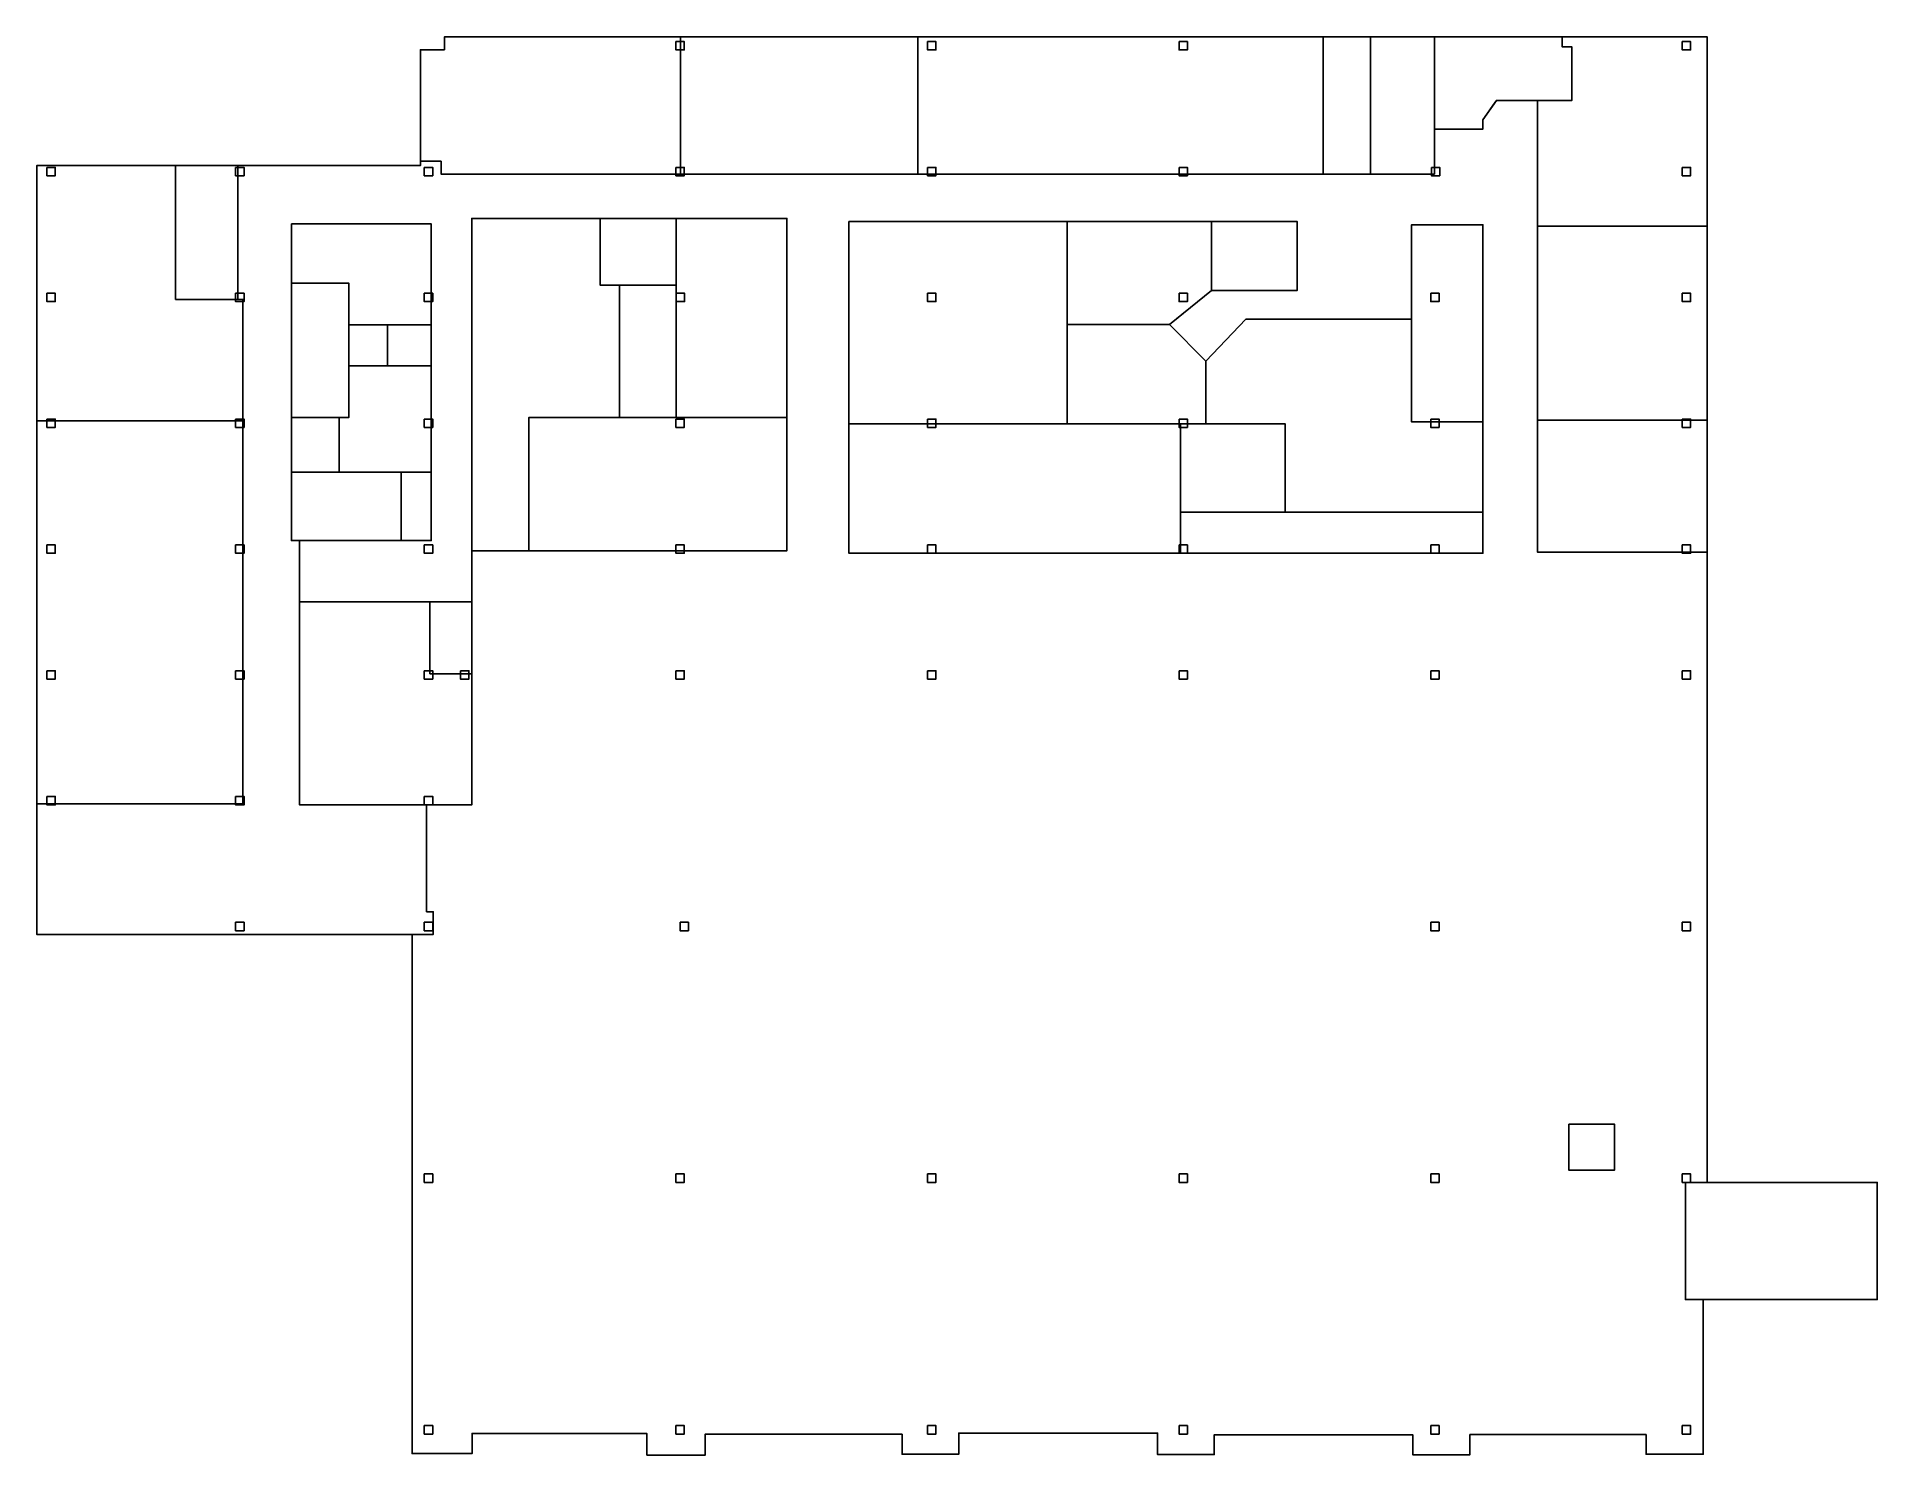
# Model space of a CAD drawing. Header units: millimetres. Extents: x -44.1 to 43.7, y -33.9 to 33.8.
import ezdxf

# ---------------------------------------------------------------- set-up
doc = ezdxf.new("R2010")
doc.units = ezdxf.units.MM
for name, color, linetype, true_color in [('hcd_building_outline', 1, 'Continuous', 0xff0000), ('hcd_building_rooms', 40, 'Continuous', 0xffbf00), ('hcd_doors', 3, 'Continuous', 0x00ff00), ('hcd_pillars', 4, 'Continuous', 0x00ffff), ('hcd_windows', 5, 'Continuous', 0x0000ff)]:
    doc.layers.add(name, color=color, linetype=linetype, true_color=true_color)

msp = doc.modelspace()

# ---------------------------------------------------------------- linework, layer by layer
at = {"layer": 'hcd_building_outline'}
msp.add_lwpolyline([(-15.032, -33.874), (-12.246, -33.874), (-12.246, -32.874), (-2.85, -32.874), (-2.85, -33.828), (-0.146, -33.828), (-0.146, -32.822), (9.336, -32.822), (9.336, -33.846), (12.038, -33.846), (12.038, -32.899), (21.505, -32.899), (21.505, -33.854), (24.233, -33.854), (24.233, -32.889), (32.636, -32.889), (32.636, -33.829), (35.366, -33.829), (35.366, -26.453), (43.66, -26.453), (43.66, -20.869), (35.555, -20.869), (35.555, -19.063), (35.555, 33.759), (-24.681, 33.759), (-24.681, 33.146), (-25.822, 33.146), (-25.822, 27.622), (-44.12, 27.622), (-44.12, -9.039), (-26.224, -9.039), (-26.224, -33.794), (-23.363, -33.794), (-23.363, -32.834), (-15.032, -32.834)], close=True, dxfattribs=at)
at = {"layer": 'hcd_building_rooms'}
for points in [[(-13.425, 33.759), (-13.425, 27.217), (-2.095, 27.217), (-2.095, 33.759)], [(-2.095, 27.217), (17.236, 27.217), (17.236, 33.759)], [(19.493, 33.76), (19.493, 27.217), (22.541, 27.217), (22.541, 33.759)], [(27.458, 30.724), (29.103, 30.724), (29.103, 33.282), (28.641, 33.282), (28.641, 33.759)], [(27.458, 24.733), (27.458, 30.724), (25.501, 30.724), (24.847, 29.797), (24.847, 29.353), (22.541, 29.353)], [(-37.504, 27.623), (-37.504, 21.241), (-34.534, 21.241), (-34.534, 27.622)], [(-13.425, 27.217), (-24.841, 27.217), (-24.841, 27.826), (-25.822, 27.826)], [(17.236, 27.217), (19.493, 27.217)], [(-17.256, 25.098), (-23.372, 25.098), (-23.372, -2.869), (-25.528, -2.869), (-25.528, -7.958), (-25.215, -7.958), (-25.215, -9.039), (-26.224, -9.039)], [(-13.626, 25.098), (-8.339, 25.098), (-8.339, 15.605), (-13.626, 15.605)], [(5.027, 24.947), (11.904, 24.947), (11.904, 21.666), (9.908, 20.042), (5.027, 20.042)], [(11.641, 18.291), (13.547, 20.294), (21.45, 20.294), (21.45, 24.797), (24.855, 24.797), (24.855, 15.399), (21.45, 15.399), (21.45, 20.294)], [(11.904, 24.947), (16.001, 24.947), (16.001, 21.666), (11.904, 21.666)], [(27.458, 15.479), (27.458, 24.733), (35.555, 24.733)], [(-31.973, 22.009), (-29.236, 22.009), (-29.236, 15.608), (-31.973, 15.608)], [(-34.534, 21.241), (-34.288, 21.241), (-34.288, 15.448), (-44.12, 15.448)], [(-13.626, 21.921), (-13.626, 15.605), (-16.332, 15.605), (-16.332, 21.921)], [(-29.236, 20.032), (-27.394, 20.032), (-27.394, 18.078), (-29.236, 18.078)], [(-27.394, 20.032), (-25.31, 20.032)], [(9.908, 20.042), (11.641, 18.291), (11.641, 15.3), (10.428, 15.3)], [(-27.394, 18.078), (-25.31, 18.078)], [(-34.288, 15.448), (-34.288, -2.809), (-44.12, -2.809)], [(-29.702, 15.608), (-29.702, 12.999), (-31.973, 12.999)], [(-8.339, 15.605), (-8.339, 9.255), (-23.372, 9.255)], [(-16.332, 15.605), (-20.656, 15.605), (-20.656, 9.255)], [(5.027, 15.3), (10.428, 15.3), (10.428, 9.135), (-5.386, 9.135), (-5.386, 15.3)], [(11.641, 15.3), (15.428, 15.3), (15.428, 11.09), (10.428, 11.09)], [(24.855, 15.399), (24.855, 11.09), (15.428, 11.09)], [(35.555, 9.186), (27.458, 9.186), (27.458, 15.479), (35.555, 15.479)], [(-29.702, 12.999), (-26.749, 12.999), (-26.749, 9.74)], [(-26.749, 12.999), (-25.31, 12.999)], [(24.855, 11.09), (24.855, 9.135), (10.428, 9.135)], [(-31.585, 9.74), (-31.585, 6.825), (-23.372, 6.825)], [(-31.585, 6.825), (-31.585, -2.869), (-25.528, -2.869)], [(-25.367, 6.825), (-25.367, 3.389), (-23.372, 3.389)], [(35.555, -20.869), (34.514, -20.869), (34.514, -26.453), (35.366, -26.453)]]:
    msp.add_lwpolyline(points, dxfattribs=at)
for points in [[(-31.973, 24.839), (-25.31, 24.839), (-25.31, 9.74), (-31.973, 9.74)], [(-17.256, 25.098), (-13.626, 25.098), (-13.626, 21.921), (-17.256, 21.921)], [(5.027, 15.3), (-5.386, 15.3), (-5.386, 24.947), (5.027, 24.947)], [(28.96, -18.082), (31.129, -18.082), (31.129, -20.287), (28.96, -20.287)]]:
    msp.add_lwpolyline(points, close=True, dxfattribs=at)
at = {"layer": 'hcd_doors'}
for points in [[(25.797, 30.724), (26.697, 30.724)], [(24.924, 29.907), (25.443, 30.642)], [(-23.673, 27.217), (-22.073, 27.217)], [(-11.74, 27.217), (-10.14, 27.217)], [(12.763, 27.217), (14.363, 27.217)], [(17.99, 27.217), (18.89, 27.217)], [(20.463, 27.217), (21.463, 27.217)], [(27.458, 27.775), (27.458, 25.975)], [(-37.504, 27.035), (-37.504, 26.035)], [(-25.31, 23.865), (-25.31, 22.965)], [(-13.626, 24.18), (-13.626, 22.28)], [(-8.339, 22.04), (-8.339, 20.44)], [(-29.236, 21.875), (-29.236, 20.975)], [(27.458, 19.372), (27.458, 21.172)], [(-25.31, 20.165), (-25.31, 21.065)], [(-13.626, 20.48), (-13.626, 19.08)], [(-5.386, 20.215), (-5.386, 19.315)], [(10.057, 20.163), (10.755, 20.731)], [(16.098, 20.294), (15.198, 20.294)], [(19.563, 20.294), (18.663, 20.294)], [(-25.31, 18.615), (-25.31, 19.515)], [(-8.339, 19.195), (-8.339, 17.595)], [(-13.626, 18.13), (-13.626, 16.73)], [(-29.236, 17.104), (-29.236, 16.204)], [(-25.31, 16.44), (-25.31, 17.34)], [(-31.973, 14.255), (-31.973, 13.355)], [(-25.31, 14.523), (-25.31, 13.623)], [(-23.372, 11.756), (-23.372, 12.956)], [(-8.339, 12.965), (-8.339, 11.744)], [(27.458, 12.885), (27.458, 11.785)], [(-31.973, 11.82), (-31.973, 10.92)], [(-26.749, 11.82), (-26.749, 10.92)], [(-25.31, 11.82), (-25.31, 10.92)], [(-5.386, 11.644), (-5.386, 10.746)], [(10.428, 10.823), (10.428, 9.924)], [(12.49, 11.09), (13.39, 11.09)], [(17.265, 11.09), (18.165, 11.09)], [(22.375, 11.09), (23.275, 11.09)], [(24.855, 10.455), (24.855, 9.555)], [(-31.585, 8.74), (-31.585, 7.84)], [(-34.288, -1.454), (-34.288, -0.554)], [(-26.137, -2.869), (-27.145, -2.869)], [(-25.528, -5.008), (-25.528, -6.108)], [(28.96, -18.615), (28.96, -19.765)], [(34.514, -22.715), (34.514, -24.715)]]:
    msp.add_lwpolyline(points, dxfattribs=at)
at = {"layer": 'hcd_pillars'}
for points in [[(-13.637, 33.535), (-13.237, 33.535), (-13.237, 33.135), (-13.637, 33.135)], [(-1.637, 33.535), (-1.237, 33.535), (-1.237, 33.135), (-1.637, 33.135)], [(10.363, 33.535), (10.763, 33.535), (10.763, 33.135), (10.363, 33.135)], [(34.363, 33.535), (34.763, 33.535), (34.763, 33.135), (34.363, 33.135)], [(-43.637, 27.535), (-43.237, 27.535), (-43.237, 27.135), (-43.637, 27.135)], [(-34.637, 27.535), (-34.237, 27.535), (-34.237, 27.135), (-34.637, 27.135)], [(-25.637, 27.535), (-25.237, 27.535), (-25.237, 27.135), (-25.637, 27.135)], [(-13.637, 27.535), (-13.237, 27.535), (-13.237, 27.135), (-13.637, 27.135)], [(-1.637, 27.535), (-1.237, 27.535), (-1.237, 27.135), (-1.637, 27.135)], [(10.363, 27.535), (10.763, 27.535), (10.763, 27.135), (10.363, 27.135)], [(22.395, 27.535), (22.795, 27.535), (22.795, 27.135), (22.395, 27.135)], [(34.363, 27.535), (34.763, 27.535), (34.763, 27.135), (34.363, 27.135)], [(-43.637, 21.535), (-43.237, 21.535), (-43.237, 21.135), (-43.637, 21.135)], [(-34.637, 21.535), (-34.237, 21.535), (-34.237, 21.135), (-34.637, 21.135)], [(-25.637, 21.535), (-25.237, 21.535), (-25.237, 21.135), (-25.637, 21.135)], [(-13.626, 21.535), (-13.226, 21.535), (-13.226, 21.135), (-13.626, 21.135)], [(-1.637, 21.535), (-1.237, 21.535), (-1.237, 21.135), (-1.637, 21.135)], [(10.363, 21.535), (10.763, 21.535), (10.763, 21.135), (10.363, 21.135)], [(22.363, 21.535), (22.763, 21.535), (22.763, 21.135), (22.363, 21.135)], [(34.363, 21.535), (34.763, 21.535), (34.763, 21.135), (34.363, 21.135)], [(-43.637, 15.535), (-43.237, 15.535), (-43.237, 15.135), (-43.637, 15.135)], [(-34.637, 15.535), (-34.237, 15.535), (-34.237, 15.135), (-34.637, 15.135)], [(-25.637, 15.535), (-25.237, 15.535), (-25.237, 15.135), (-25.637, 15.135)], [(-13.637, 15.535), (-13.237, 15.535), (-13.237, 15.135), (-13.637, 15.135)], [(-1.637, 15.535), (-1.237, 15.535), (-1.237, 15.135), (-1.637, 15.135)], [(10.363, 15.535), (10.763, 15.535), (10.763, 15.135), (10.363, 15.135)], [(22.363, 15.535), (22.763, 15.535), (22.763, 15.135), (22.363, 15.135)], [(34.363, 15.535), (34.763, 15.535), (34.763, 15.135), (34.363, 15.135)], [(-43.637, 9.535), (-43.237, 9.535), (-43.237, 9.135), (-43.637, 9.135)], [(-34.637, 9.535), (-34.237, 9.535), (-34.237, 9.135), (-34.637, 9.135)], [(-25.637, 9.535), (-25.237, 9.535), (-25.237, 9.135), (-25.637, 9.135)], [(-13.637, 9.535), (-13.237, 9.535), (-13.237, 9.135), (-13.637, 9.135)], [(-1.633, 9.535), (-1.233, 9.535), (-1.233, 9.135), (-1.633, 9.135)], [(10.363, 9.535), (10.763, 9.535), (10.763, 9.135), (10.363, 9.135)], [(22.363, 9.535), (22.763, 9.535), (22.763, 9.135), (22.363, 9.135)], [(34.363, 9.535), (34.763, 9.535), (34.763, 9.135), (34.363, 9.135)], [(-43.637, 3.535), (-43.237, 3.535), (-43.237, 3.135), (-43.637, 3.135)], [(-34.637, 3.535), (-34.237, 3.535), (-34.237, 3.135), (-34.637, 3.135)], [(-25.637, 3.535), (-25.237, 3.535), (-25.237, 3.135), (-25.637, 3.135)], [(-23.914, 3.535), (-23.514, 3.535), (-23.514, 3.135), (-23.914, 3.135)], [(-13.637, 3.535), (-13.237, 3.535), (-13.237, 3.135), (-13.637, 3.135)], [(-1.637, 3.535), (-1.237, 3.535), (-1.237, 3.135), (-1.637, 3.135)], [(10.363, 3.535), (10.763, 3.535), (10.763, 3.135), (10.363, 3.135)], [(22.363, 3.535), (22.763, 3.535), (22.763, 3.135), (22.363, 3.135)], [(34.363, 3.535), (34.763, 3.535), (34.763, 3.135), (34.363, 3.135)], [(-43.637, -2.465), (-43.237, -2.465), (-43.237, -2.865), (-43.637, -2.865)], [(-34.637, -2.465), (-34.237, -2.465), (-34.237, -2.865), (-34.637, -2.865)], [(-25.637, -2.465), (-25.237, -2.465), (-25.237, -2.865), (-25.637, -2.865)], [(-34.637, -8.465), (-34.237, -8.465), (-34.237, -8.865), (-34.637, -8.865)], [(-25.637, -8.465), (-25.237, -8.465), (-25.237, -8.865), (-25.637, -8.865)], [(-13.437, -8.465), (-13.037, -8.465), (-13.037, -8.865), (-13.437, -8.865)], [(22.363, -8.465), (22.763, -8.465), (22.763, -8.865), (22.363, -8.865)], [(34.363, -8.465), (34.763, -8.465), (34.763, -8.865), (34.363, -8.865)], [(-25.637, -20.465), (-25.237, -20.465), (-25.237, -20.865), (-25.637, -20.865)], [(-13.637, -20.465), (-13.237, -20.465), (-13.237, -20.865), (-13.637, -20.865)], [(-1.637, -20.465), (-1.237, -20.465), (-1.237, -20.865), (-1.637, -20.865)], [(10.363, -20.465), (10.763, -20.465), (10.763, -20.865), (10.363, -20.865)], [(22.363, -20.465), (22.763, -20.465), (22.763, -20.865), (22.363, -20.865)], [(34.363, -20.465), (34.763, -20.465), (34.763, -20.865), (34.363, -20.865)], [(-25.637, -32.465), (-25.237, -32.465), (-25.237, -32.865), (-25.637, -32.865)], [(-13.637, -32.465), (-13.237, -32.465), (-13.237, -32.865), (-13.637, -32.865)], [(-1.637, -32.465), (-1.237, -32.465), (-1.237, -32.865), (-1.637, -32.865)], [(10.363, -32.465), (10.763, -32.465), (10.763, -32.865), (10.363, -32.865)], [(22.363, -32.465), (22.763, -32.465), (22.763, -32.865), (22.363, -32.865)], [(34.363, -32.465), (34.763, -32.465), (34.763, -32.865), (34.363, -32.865)]]:
    msp.add_lwpolyline(points, close=True, dxfattribs=at)
at = {"layer": 'hcd_windows'}
for points in [[(-14.377, 33.759), (-22.049, 33.759)], [(7.435, 33.759), (-0.237, 33.759)], [(25.287, 33.759), (23.263, 33.759)], [(28.111, 33.759), (26.087, 33.759)], [(30.935, 33.759), (28.911, 33.759)], [(-26.937, 27.622), (-28.976, 27.622)], [(-25.686, -33.794), (-23.57, -33.794)], [(-14.64, -33.874), (-12.524, -33.874)], [(-2.523, -33.828), (-0.407, -33.828)], [(9.725, -33.846), (11.841, -33.846)], [(21.819, -33.854), (23.935, -33.854)], [(33.026, -33.829), (35.142, -33.829)]]:
    msp.add_lwpolyline(points, dxfattribs=at)

doc.saveas('drawing.dxf')
